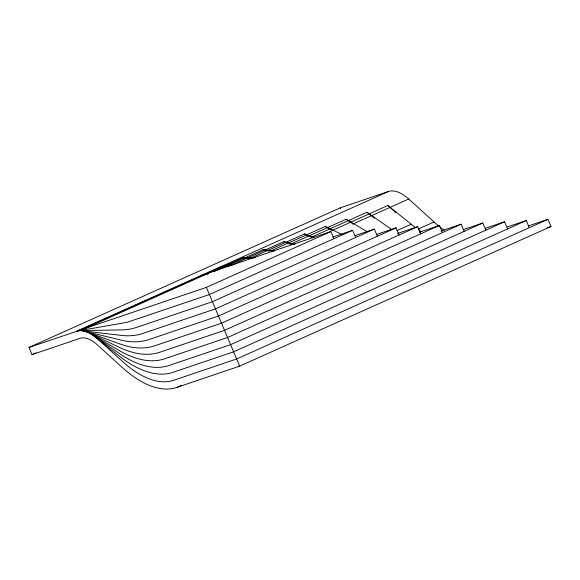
<?xml version="1.0" encoding="UTF-8"?>
<svg xmlns="http://www.w3.org/2000/svg" width="580" height="580" viewBox="0 0 580 580"><rect width="100%" height="100%" fill="white"/><g stroke="black" fill="none" stroke-linecap="round" stroke-linejoin="round"><path stroke-width="0.87" d="M528.279 225.99L547.977 219.32L551 226.483L239.656 366.139L176.617 387.483A124.461 59.718 65.8 0 1 122.307 367.517L97.012 344.585A38.896 18.661 65.8 0 0 80.04 338.343L32.03 354.605L29 347.442L340.351 207.792L388.361 191.53A46.675 22.395 65.8 0 1 408.726 199.02L434.028 221.951A116.681 55.984 65.8 0 0 444.178 230.173M547.977 219.32L236.625 358.976L173.594 380.321A116.681 55.984 65.8 0 1 122.677 361.608L97.382 338.669A46.675 22.395 65.8 0 0 77.017 331.187L388.361 191.53M234.835 264.342L221.959 266.51L77.017 331.187M255.323 257.752L242.469 257.969L80.569 330.586L78.742 330.752L126.824 322.407L209.409 294.538L352.625 230.296L355.656 237.459M213.592 271.882L263.066 249.69L274.34 251.053M32.03 354.605L36.083 352.785M230.825 265.415L283.743 241.686L294.988 244.477M250.002 258.383L304.486 233.943L314.179 237.503M270.867 250.864L325.279 226.461L341.816 234.414M290.761 244.064L346.115 219.233L367.06 231.587M311.685 237.061L366.981 212.258L391.95 229.651M332.036 230.557L387.853 205.523L411.184 224.221A140.019 67.186 65.8 0 0 414.823 227.034M29 347.442L206.386 287.375L330.926 231.514L333.95 238.677M352.785 224.112L408.726 199.02M377.355 236.234L374.332 229.078L212.432 301.701L136.518 327.403A194.467 93.315 65.8 0 1 121.713 329.897L80.569 330.586L121.133 335.37A186.688 89.581 65.8 0 0 143.013 333.391L215.456 308.857L396.038 227.86L399.062 235.016M397.126 230.521L411.184 224.221M420.768 233.798L417.745 226.635L218.479 316.02L149.082 339.517A178.908 85.847 65.8 0 1 120.466 339.996L82.483 330.694M418.622 228.861L434.028 221.951M442.475 232.58L439.451 225.417L221.509 323.176L154.722 345.796A171.129 82.114 65.8 0 1 119.784 343.918L84.484 331.064M464.181 231.362L461.158 224.199L224.532 330.339L159.935 352.212A163.35 78.38 65.8 0 1 119.19 347.275L86.543 331.695M485.888 230.137L482.857 222.981L227.556 337.495L164.727 358.774A155.571 74.653 65.8 0 1 118.74 350.226L88.653 332.594M507.587 228.919L504.564 221.763L230.579 344.658L169.092 365.48A147.791 70.919 65.8 0 1 118.494 352.915L90.814 333.754M529.293 227.701L526.27 220.538L233.602 351.813L173.028 372.331A140.019 67.186 65.8 0 1 118.516 355.496L92.996 335.153M176.617 387.483L181.482 385.301M330.926 231.514L201.557 275.326L208.024 274.094M332.673 237.053L352.625 230.296M355.351 235.502L374.332 229.078M376.42 234.501L396.038 227.86M397.503 233.493L417.745 226.635M419.412 232.203L439.451 225.417M440.967 231.036L461.158 224.199M463.224 229.629L482.857 222.981M485.351 228.266L504.564 221.763M507.34 226.954L526.27 220.538M547.063 227.817L551 226.483M221.959 266.51L228.933 266.263M242.469 257.969L249.219 258.658M263.066 249.69L269.562 251.176M283.743 241.686L291.349 244.354M304.486 233.943L311.685 237.285M325.279 226.461L332.673 230.702M346.115 219.233L353.082 223.967M366.981 212.258L374.521 218.189M387.853 205.523L395.843 212.65M95.185 336.799L97.382 338.669M340.351 207.792L340.728 208.684M206.386 287.375L239.656 366.139M421.421 231.587A140.019 67.186 65.8 0 1 418.485 229.651"/></g></svg>
